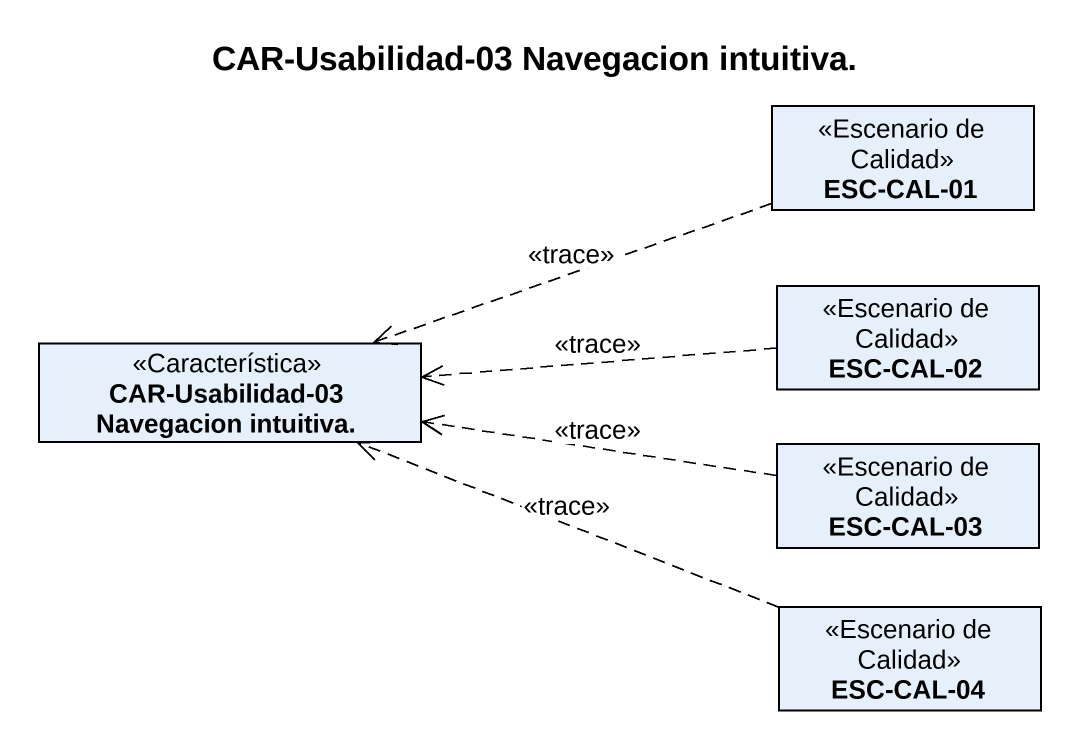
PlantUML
@startuml
title CAR-Usabilidad-03 Navegacion intuitiva.
hide circle
hide empty members
class "ESC-CAL-01" as ESC_CAL_01 <<Escenario de Calidad>>
class "ESC-CAL-02" as ESC_CAL_02 <<Escenario de Calidad>>
class "CAR-Usabilidad-03 Navegacion intuitiva." as CAR_Usabilidad_03 <<Característica>>
class "ESC-CAL-03" as ESC_CAL_03 <<Escenario de Calidad>>
class "ESC-CAL-04" as ESC_CAL_04 <<Escenario de Calidad>>
ESC_CAL_01 .left.> CAR_Usabilidad_03 : <<trace>>
ESC_CAL_02 .left.> CAR_Usabilidad_03 : <<trace>>
ESC_CAL_03 .left.> CAR_Usabilidad_03 : <<trace>>
ESC_CAL_04 .left.> CAR_Usabilidad_03 : <<trace>>
@enduml
